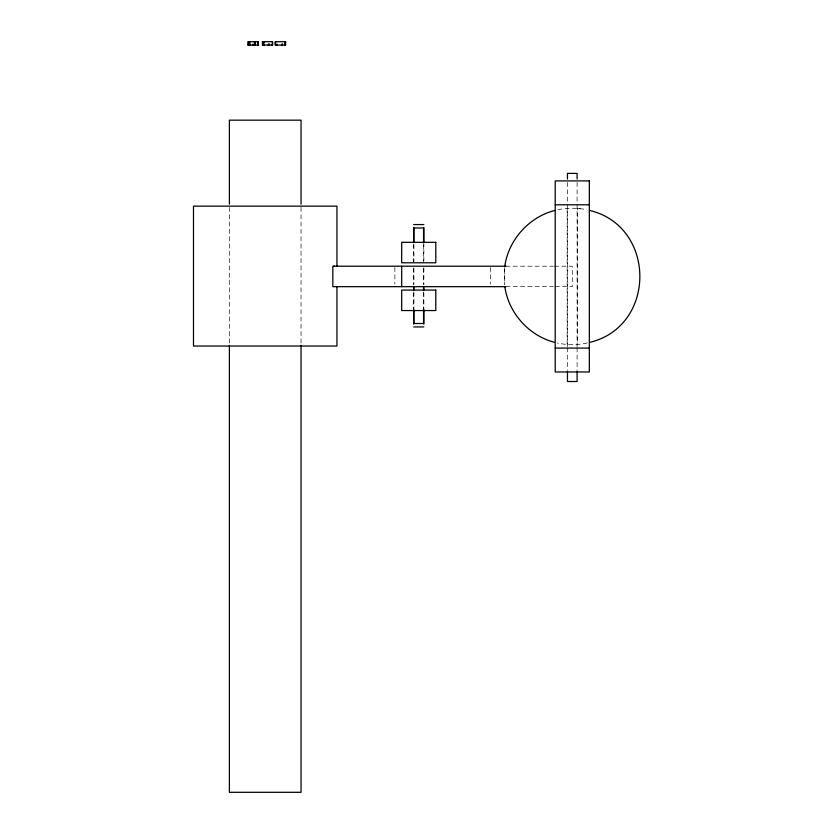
<?xml version="1.0" encoding="UTF-8"?>
<svg xmlns="http://www.w3.org/2000/svg" width="834" height="834" viewBox="0 0 834 834"><rect width="100%" height="100%" fill="white"/><g stroke="black" fill="none" stroke-linecap="round" stroke-linejoin="round"><path stroke-width="0.63" stroke-dasharray="4.17 3.13" d="M504.393 269.507L504.549 284.603M587.261 343.003C577.441 345.161 567.12 345.161 557.289 343.003M557.842 209.741C567.318 207.739 577.232 207.739 586.709 209.741M505.936 266.202L553.328 266.202M554.506 266.202L572.28 266.202L572.28 286.667L554.506 286.667M505.936 286.667L553.328 286.667M580.151 208.656L577.399 208.385L577.399 344.473M577.107 182.396L577.107 346.642M577.107 347.768L577.107 370.265M567.454 182.396L567.454 346.642M567.454 347.768L567.454 370.265M567.162 208.385L567.162 344.473M504.726 267.474L504.726 284.113M490.392 267.474L490.392 284.113M423.86 242.319L423.86 262.105M423.86 267.787L423.86 284.853M423.86 292.807L423.86 310.55M423.568 244.842L423.568 261.699M423.568 268.444L423.568 284.175M423.568 292.046L423.568 308.903M413.925 244.842L413.925 261.699M413.925 268.444L413.925 284.175M413.925 292.046L413.925 308.903M413.633 243.903L413.633 262.105M413.633 267.787L413.633 284.853M413.633 292.807L413.633 310.55M394.868 267.474L394.868 284.113M301.043 207.395L301.043 344.213M229.392 207.395L229.392 344.213"/><path stroke-width="1.25" d="M336.946 286.667L336.946 346.037L193.488 346.037L193.488 206.154L336.946 206.154L336.946 266.098M504.799 266.265C508.469 239.911 528.996 216.996 554.798 210.47M590.368 342.232C656.681 325.708 656.191 226.379 589.763 210.47M334.465 266.202L333.704 266.202M258.519 41.7L247.948 41.7L247.948 45.109L258.519 45.109M262.293 41.7L272.655 41.7L272.655 45.109L262.293 45.109M555.215 204.789L589.336 204.789M413.633 224.575L423.86 224.575M505.936 266.202L332.849 266.202L332.849 286.667L505.936 286.667M413.633 326.928L423.86 326.928M555.215 348.08L589.336 348.08M554.183 342.232C528.756 335.529 508.531 312.875 504.851 286.823M577.107 179.018L577.107 173.399L567.454 173.399L567.454 179.018M577.107 371.391L577.107 381.513L567.454 381.513L567.454 371.391M423.86 227.421L423.86 241.631M423.86 287.803L423.86 290.076M423.86 309.873L423.86 324.082M423.568 242.6L423.568 227.984L413.925 227.984L413.925 242.6M423.568 286.427L423.568 289.805M423.568 310.029L423.568 323.519L413.925 323.519L413.925 310.029M413.925 286.427L413.925 289.805M413.633 227.421L413.633 241.631M413.633 287.803L413.633 290.076M413.633 309.873L413.633 324.082M401.686 266.202L401.686 286.667M301.043 204.184L301.043 120.169L229.392 120.169L229.392 204.184M301.043 345.38L301.043 792.3L229.392 792.3L229.392 345.38M285.353 41.7L285.353 45.109M285.009 41.7L285.009 45.109M282.455 44.254L282.455 45.109M282.184 44.254L282.184 45.109M281.975 44.254L281.975 45.109M281.715 44.254L281.715 45.109M276.93 44.254L276.93 45.109M276.773 44.254L276.773 45.109M275.72 41.7L275.72 42.273M275.72 44.254L275.72 45.109M275.449 41.7L275.449 45.109M272.384 41.7L272.384 45.109M272.051 44.254L272.051 45.109M269.486 44.254L269.486 45.109M269.215 44.254L269.215 45.109M269.007 44.254L269.007 45.109M268.746 44.254L268.746 45.109M268.277 44.254L268.277 45.109M264.315 41.7L264.315 42.273M264.315 44.546L264.315 45.109M264.138 41.7L264.138 42.273M264.138 44.546L264.138 45.109M263.961 44.254L263.961 45.109M263.7 41.7L263.805 45.109M263.012 41.7L263.044 45.109M262.752 41.7L262.752 45.109M262.481 41.7L262.481 45.109M258.321 41.7L258.321 45.109M258.05 44.254L258.05 45.109M257.716 41.7L257.716 45.109M255.36 41.7L255.36 42.273M255.36 44.254L255.36 45.109M255.162 41.7L255.162 45.109M254.683 44.254L254.683 45.109M254.422 41.7L254.422 45.109M252.931 44.254L252.931 45.109M250.44 44.254L250.44 45.109M249.637 41.7L249.637 45.109M249.481 41.7L249.481 45.109M249.283 41.7L249.283 45.109M249.168 44.254L249.168 45.109M248.959 41.7L248.959 45.109M248.428 41.7L248.428 42.273M248.428 44.254L248.428 45.109M248.157 44.254L248.157 45.109M285.614 41.7L275.251 41.7L275.251 45.109L285.614 45.109L285.614 41.7M589.336 180.905L555.215 180.905L555.215 371.964L589.336 371.964L589.336 180.905M435.807 242.319L401.686 242.319L401.686 262.783L435.807 262.783L435.807 242.319M435.807 290.076L401.686 290.076L401.686 310.55L435.807 310.55L435.807 290.076"/></g></svg>
